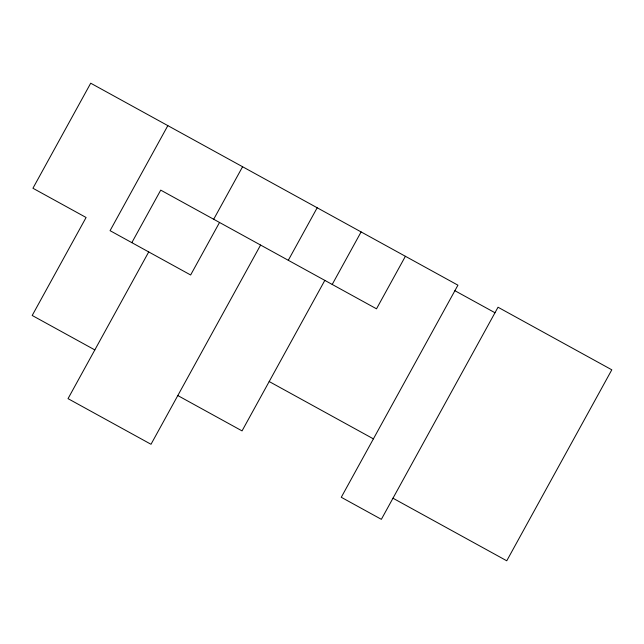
<?xml version="1.0" encoding="UTF-8"?>
<svg xmlns="http://www.w3.org/2000/svg" width="644" height="644" viewBox="0 0 644 644"><rect width="100%" height="100%" fill="white"/><g stroke="black" fill="none" stroke-linecap="round" stroke-linejoin="round"><path stroke-width="0.97" d="M167.843 125.628L110.068 230.673L190.64 274.988L219.524 222.47M131.835 242.651L160.726 190.125L376.507 308.814L405.398 256.288M148.716 251.933L68.031 398.644L151.01 444.279L260.587 245.05M213.695 219.258L242.587 166.74M288.295 260.289L317.186 207.771M324.826 280.382L242.047 430.892L177.808 395.553M332.215 284.447L361.107 231.921M454.897 290.702L494.986 312.751M269.192 381.538L373.407 438.862M392.977 498.214L506.756 560.795L611.8 369.809L498.021 307.228L381.361 519.33L341.272 497.281L457.932 285.179L90.707 83.205L32.933 188.249L86.087 217.487L32.2 315.471L94.829 349.917"/></g></svg>
